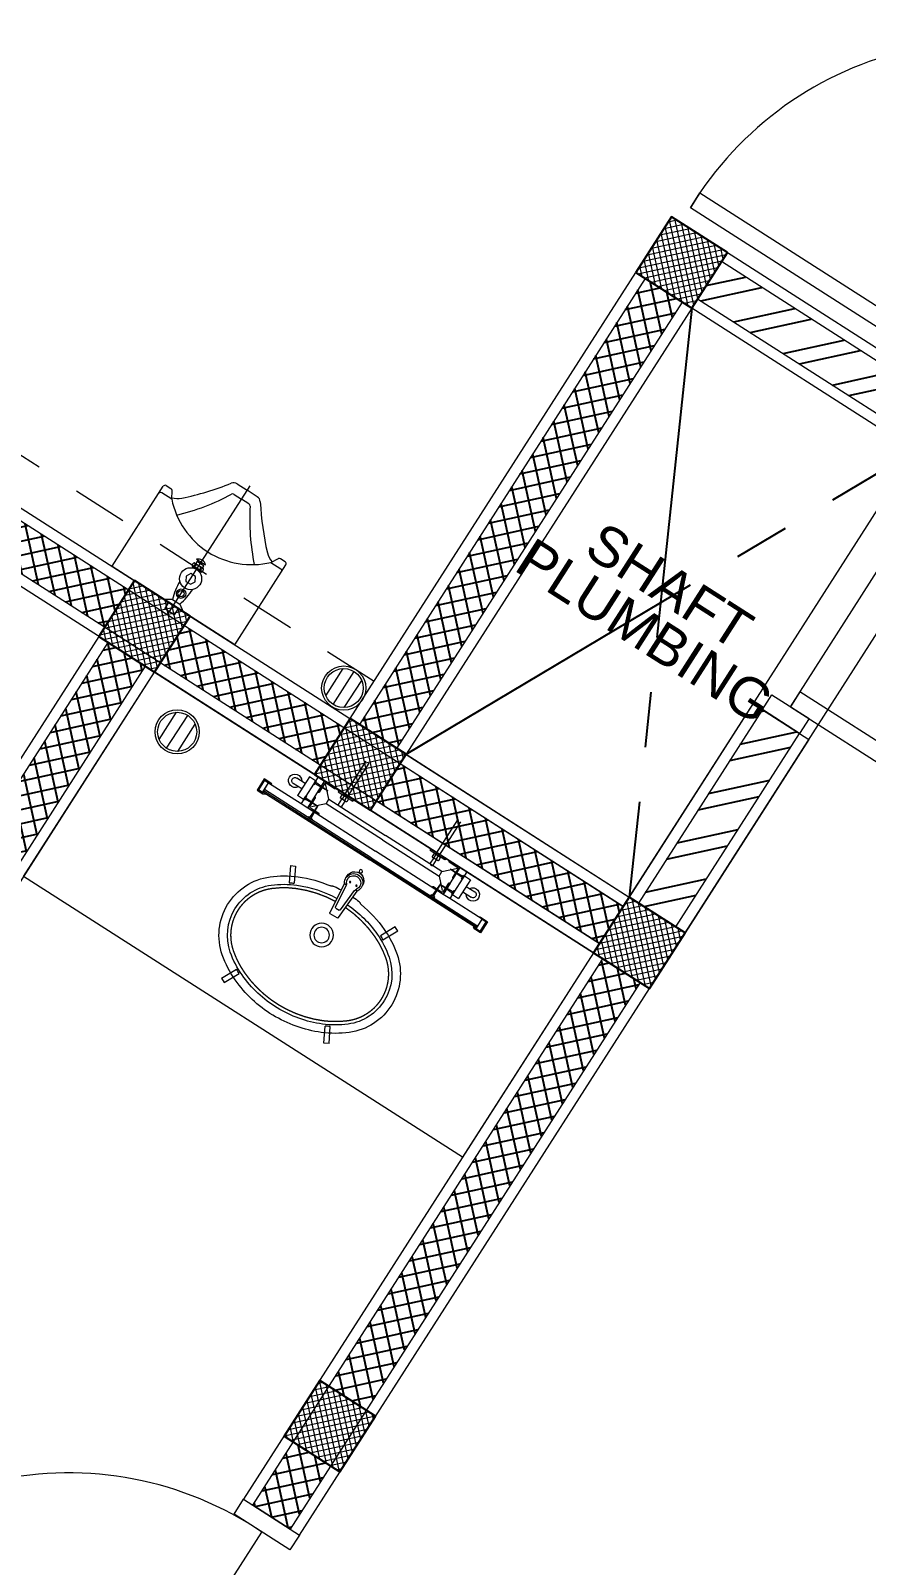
# Model space of a CAD drawing. Header units: inches. Extents: x 249 to 1192, y -18 to 440.
# Drawn here: x 941.798 to 943.69, y 99.83 to 103.306 of the extents above; entities that cross this region are included whole.
import ezdxf

# ---------------------------------------------------------------- set-up
doc = ezdxf.new("R2010")
doc.units = ezdxf.units.IN
doc.header["$MEASUREMENT"] = 0
doc.linetypes.add('CENTER2', pattern=[1.125, 0.75, -0.125, 0.125, -0.125])
doc.linetypes.add('DASHED2', pattern=[0.375, 0.25, -0.125])
for name, color, linetype, lineweight in [('ARSIR BETON', 8, 'Continuous', 0), ('DIMENSI', 85, 'Continuous', 20), ('DINDING', 6, 'Continuous', 0), ('DINDING2', 137, 'Continuous', 20), ('KUSEN', 16, 'Continuous', 15), ('SANITAIR', 6, 'Continuous', 9), ('TEXT (KET. RUANG)', 7, 'Continuous', 5)]:
    doc.layers.add(name, color=color, linetype=linetype, lineweight=lineweight)
for name, color, linetype in [('ARSIR DINDING', 64, 'Continuous'), ('AS', 15, 'CENTER2'), ('KOLOM', 5, 'Continuous'), ('RUMPUT', 86, 'Continuous')]:
    doc.layers.add(name, color=color, linetype=linetype)
doc.styles.get("Standard").update_dxf_attribs({"font": 'arial.ttf'})
pattern_1 = [(57.36874968947846, (0, 0), (-0.0535506494527033, 0.244197313478704), [0.046875, -0.30667839075]), (12.36874968947846, (0, 0), (-0.05355064946683093, 0.2441973135431277), [0.04687499999999999, -0.203125]), (102.3687496894784, (0, 0), (-0.2441973135431277, -0.05355064946683093), [0.04687499999999999, -0.203125])]

# ---------------------------------------------------------------- blocks, each defined once
blk = doc.blocks.new('toilet-dsr$0$PAKU')
for p in [(-1.641338267349056, 33.21865914657246), (1.641338267345418, 33.21865914657246)]:
    blk.add_line(p, (0, 0))
blk.add_lwpolyline([(-4.746075636594469, 33.2186591465761), (4.746075636594469, 33.2186591465761), (4.746075636594469, 35.49294005339107), (-4.746075636594469, 35.49294005339107)], close=True)
blk = doc.blocks.new('wastafel')
at = {"lineweight": 5, "ltscale": 0.5}
for p, q in [((4134.772356590121, 1540.436657953838), (4134.761070014035, 1540.434672682258)), ((4134.761070014035, 1540.434672682258), (4134.767211223355, 1540.396248501015)), ((4134.772356590121, 1540.436657953838), (4134.778526066042, 1540.398056914756)), ((4134.543823217023, 1540.266475320429), (4134.54895946907, 1540.276719685606)), ((4134.543823217023, 1540.266475320429), (4134.579037563518, 1540.249503212362)), ((4134.54895946907, 1540.276719685606), (4134.584012474489, 1540.259825338408)), ((4134.950642373964, 1540.197243092632), (4134.915428027469, 1540.214215200699)), ((4134.945506121917, 1540.186998727455), (4134.910453116498, 1540.203893074653)), ((4134.950642373964, 1540.197243092632), (4134.945506121917, 1540.186998727455)), ((4134.722109000866, 1540.027060459223), (4134.715939524945, 1540.065661498305)), ((4134.733395576952, 1540.029045730802), (4134.727254367632, 1540.067469912046)), ((4134.722109000866, 1540.027060459223), (4134.733395576952, 1540.029045730802))]:
    blk.add_line(p, q, dxfattribs=at)
for p, q in [((4135.128783908195, 1540.206947597359), (4134.902215969393, 1540.030777312797)), ((4135.130665040614, 1540.20452832276), (4134.904097101811, 1540.028358038197)), ((4135.128783908195, 1540.206947597359), (4135.132466910659, 1540.2022109854)), ((4135.055357161246, 1540.081450534266), (4135.059490038254, 1540.11447722106)), ((4135.081587215798, 1540.125913825187), (4135.094569083511, 1540.136008013012)), ((4135.125260770708, 1540.096536246682), (4135.094569083511, 1540.136008013013)), ((4135.10531117403, 1540.122192894797), (4135.123073468883, 1540.13600415404)), ((4135.11451868019, 1540.110351364897), (4135.132280975043, 1540.124162624141)), ((4135.062723166174, 1540.071977310346), (4135.0993784071, 1540.067390365157)), ((4135.112278902995, 1540.086442058858), (4135.125260770708, 1540.096536246682)), ((4135.046599715281, 1540.039531689132), (4135.05052064043, 1540.041997695948)), ((4135.047574716077, 1540.039707061473), (4135.053497030823, 1540.032090529274)), ((4135.050106870376, 1540.029454474351), (4135.062111816927, 1540.038789046847)), ((4135.052450998441, 1540.043498666128), (4135.058373313185, 1540.03588213393)), ((4135.059119902722, 1540.036462652479), (4135.115886519372, 1539.963456609724)), ((4134.675648030591, 1539.854607028235), (4134.902215969393, 1540.030777312797)), ((4134.677529163009, 1539.852187753635), (4134.904097101811, 1540.028358038197)), ((4135.052804420108, 1540.031551982526), (4135.109571036757, 1539.958545939772)), ((4134.815368821887, 1539.894845076053), (4134.782342135092, 1539.898977953052)), ((4134.765813085067, 1539.880380327541), (4134.752831217354, 1539.870286139718)), ((4134.783522904549, 1539.830814373387), (4134.752831217353, 1539.870286139718)), ((4134.822734826816, 1539.885371852133), (4134.818147881616, 1539.848716611209)), ((4134.852866535211, 1539.888309666893), (4134.858788849957, 1539.880693134695)), ((4134.858153038207, 1539.893002992704), (4134.854796893222, 1539.889810637073)), ((4134.867055292766, 1539.887120794274), (4134.855050346216, 1539.877786221778)), ((4134.857742817574, 1539.892101271548), (4134.86366513232, 1539.88448473935)), ((4134.858042260419, 1539.880112616146), (4134.914808877069, 1539.807106573391)), ((4134.864357743034, 1539.885023286098), (4134.921124359683, 1539.812017243343)), ((4134.675648030591, 1539.854607028235), (4134.679331033055, 1539.849870416274)), ((4134.763573307871, 1539.856471021502), (4134.745811013017, 1539.84265976226)), ((4134.772780814031, 1539.844629491603), (4134.755018519177, 1539.830818232361)), ((4134.796504772263, 1539.840908561211), (4134.783522904549, 1539.830814373387))]:
    blk.add_line(p, q)
at = {"lineweight": 5}
for p, q in [((4134.840587573225, 1540.078755914973), (4134.801265266099, 1540.14064111798)), ((4134.816546411588, 1540.154666531419), (4134.801830774443, 1540.143708193704)), ((4134.819657375649, 1540.15431728011), (4134.867438464561, 1540.098402457798)), ((4134.843825359133, 1540.082649321075), (4134.815213873343, 1540.129251426529)), ((4134.815798117725, 1540.132288506754), (4134.822845919794, 1540.137536814692)), ((4134.825927984007, 1540.137220732831), (4134.861844216355, 1540.096788513103)), ((4134.871456980938, 1540.125361666816), (4134.872033469278, 1540.126924954314)), ((4134.813667018848, 1540.082327042158), (4134.812081387904, 1540.082238742304)), ((4134.840587573225, 1540.078755914973), (4134.844386293775, 1540.081584719615)), ((4134.867438464561, 1540.098402457798), (4134.863400136461, 1540.095395223881)), ((4134.877839484238, 1540.091009820089), (4134.880843963102, 1540.08697519167)), ((4134.844689636051, 1540.066324023065), (4134.847723458871, 1540.06224998949))]:
    blk.add_line(p, q, dxfattribs=at)
at = {"const_width": 0.003055586071825881}
for points in [[(4134.667389669116, 1540.339078248944, -0.1029080612943152), (4134.763328649258, 1540.383658521507)], [(4134.763328649258, 1540.383658521507, -0.068406714216647), (4134.81925760763, 1540.388891557209)], [(4134.81925760763, 1540.388891557209, -0.2255645110672675), (4134.900402856085, 1540.34592081564)], [(4134.900402856085, 1540.34592081564, -0.2255645110672675), (4134.918318899504, 1540.255864992031)], [(4134.597187049148, 1540.2599373571, -0.1029080612943152), (4134.667389669116, 1540.339078248944)], [(4134.576146691483, 1540.20785342103, -0.068406714216647), (4134.597187049148, 1540.2599373571)], [(4134.918318899504, 1540.255864992031, -0.068406714216647), (4134.897278541839, 1540.203781055961)], [(4134.594062734903, 1540.117797597421, -0.2255645110672675), (4134.576146691483, 1540.20785342103)], [(4134.897278541839, 1540.203781055961, -0.08964454774183019), (4134.837806716175, 1540.133078393058)], [(4134.675207983357, 1540.074826855852, -0.2255645110672676), (4134.594062734903, 1540.117797597421)], [(4134.816276055594, 1540.117017230597, -0.0900638504000436), (4134.731136941728, 1540.080059891553)], [(4134.731136941728, 1540.080059891553, -0.06840671421664705), (4134.675207983357, 1540.074826855852)]]:
    blk.add_lwpolyline(points, format="xyb", dxfattribs=at)
for points in [[(4135.155006244787, 1540.194402117542), (4135.136591232468, 1540.21808517734), (4135.12450565735, 1540.208687911252), (4135.122145216304, 1540.204081703919), (4135.123925120479, 1540.203169595851), (4135.126083352035, 1540.207381207929), (4135.136240029303, 1540.215278639199), (4135.152199706646, 1540.194753320707), (4135.137989870763, 1540.183704313312), (4135.13921753825, 1540.182125442659)], [(4135.136240029303, 1540.215278639199), (4135.127556240707, 1540.208526468013), (4135.14351591805, 1540.188001149521), (4135.152199706646, 1540.194753320707)], [(4135.119031074181, 1540.077758270265), (4135.074835044616, 1540.134597613782), (4135.060625208732, 1540.123548606388), (4135.104821238298, 1540.066709262871)], [(4135.074523034381, 1540.043150575644), (4135.071960107138, 1540.046446688516), (4135.040475508687, 1540.021965507737), (4135.043038435929, 1540.018669394866)], [(4134.803256943446, 1539.832224772616), (4134.759060913881, 1539.889064116134), (4134.773270749763, 1539.900113123528), (4134.817466779329, 1539.843273780011)], [(4134.681345048684, 1539.826101871069), (4134.662930036366, 1539.849784930868), (4134.675015611485, 1539.859182196955), (4134.680061433274, 1539.86033480721), (4134.680506818308, 1539.858385029743), (4134.675893251776, 1539.857331158972), (4134.665736574508, 1539.849433727702), (4134.681696251851, 1539.82890840921), (4134.695906087733, 1539.839957416604), (4134.697133755221, 1539.838378545951)], [(4134.847764983246, 1539.866832467237), (4134.845202056004, 1539.870128580109), (4134.876686654455, 1539.894609760887), (4134.879249581697, 1539.891313648016)], [(4134.665736574508, 1539.849433727702), (4134.674420363102, 1539.856185898888), (4134.690380040445, 1539.835660580396), (4134.681696251851, 1539.82890840921)]]:
    blk.add_lwpolyline(points, close=True)
for points in [[(4134.905898971857, 1540.026040700837), (4135.132466910659, 1540.2022109854), (4135.14351591805, 1540.188001149521), (4135.074835044616, 1540.134597613782)], [(4135.060625208732, 1540.123548606388), (4134.916947979248, 1540.011830864958)], [(4134.935362991566, 1539.988147805161), (4135.055357161245, 1540.081450534267), (4135.062723166174, 1540.071977310346), (4134.942728996495, 1539.978674581239)], [(4134.905898971857, 1540.026040700837), (4134.679331033055, 1539.849870416274), (4134.690380040445, 1539.835660580396), (4134.759060913881, 1539.889064116134)], [(4134.773270749763, 1539.900113123528), (4134.916947979248, 1540.011830864958)], [(4134.935362991566, 1539.988147805161), (4134.815368821886, 1539.894845076055), (4134.822734826816, 1539.885371852133), (4134.942728996495, 1539.978674581239)]]:
    blk.add_lwpolyline(points)
for points in [[(4135.075567014331, 1540.099445028946, 0.4142135623730951), (4135.078092898658, 1540.099128946097), (4135.07904022105, 1540.09986554659), (4135.060625208732, 1540.123548606388), (4135.036942148927, 1540.105133594065), (4135.03767874942, 1540.104186271673, 0.4142135623730686), (4135.040204633747, 1540.103870188824), (4135.057730098003, 1540.117497297944, -0.4142135623730703), (4135.061939905216, 1540.116970493197)], [(4135.085142820737, 1540.08712983785, -0.4142135623730951), (4135.085458903586, 1540.089655722176), (4135.086406225979, 1540.090392322669), (4135.104821238298, 1540.06670926287), (4135.081138178492, 1540.048294250547), (4135.080401578, 1540.049241572938, -0.4142135623730686), (4135.080717660847, 1540.051767457267), (4135.098243125104, 1540.065394566386, 0.4142135623730703), (4135.098769929853, 1540.069604373597)], [(4134.792949167323, 1539.87969254855, -0.4142135623730951), (4134.792633084474, 1539.877166664224), (4134.791685762082, 1539.87643006373), (4134.773270749763, 1539.900113123528), (4134.796953809569, 1539.918528135852), (4134.797690410061, 1539.91758081346, -0.4142135623730686), (4134.797374327212, 1539.915054929133), (4134.779848862957, 1539.901427820013, 0.4142135623730703), (4134.779322058207, 1539.897218012801)], [(4134.802524973729, 1539.867377357454, 0.4142135623730951), (4134.799999089403, 1539.867693440302), (4134.79905176701, 1539.86695683981), (4134.81746677933, 1539.843273780011), (4134.841149839134, 1539.861688792335), (4134.840413238642, 1539.862636114727, 0.4142135623730686), (4134.837887354313, 1539.862952197577), (4134.820361890058, 1539.849325088456, -0.4142135623730703), (4134.816152082846, 1539.849851893203)]]:
    blk.add_lwpolyline(points, format="xyb", close=True)
for points in [[(4135.046882105364, 1540.039168514724), (4135.038014720617, 1540.050572623479, -0.4142135623730951), (4135.038365923782, 1540.053379161621), (4135.04152366509, 1540.055834496597, -0.4142135623730951), (4135.044330203232, 1540.055483293432), (4135.053197587979, 1540.044079184677)], [(4135.048703653033, 1540.029630009408), (4135.044008954049, 1540.035667737479, -0.4142135623730321), (4135.044184555631, 1540.037071006549), (4135.056189502182, 1540.046405579045, -0.4142135623731034), (4135.057592771252, 1540.046229977463), (4135.062287470238, 1540.040192249392)], [(4134.858435428289, 1539.892639818296), (4134.849568043543, 1539.904043927051, 0.4142135623730951), (4134.846761505401, 1539.904395130216), (4134.843603764094, 1539.90193979524, 0.4142135623730951), (4134.843252560928, 1539.899133257098), (4134.852119945675, 1539.887729148343)], [(4134.867230946076, 1539.888523996819), (4134.862536247091, 1539.894561724889, 0.4142135623730321), (4134.861132978021, 1539.894737326472), (4134.84912803147, 1539.885402753976, 0.4142135623731034), (4134.848952429888, 1539.883999484906), (4134.853647128873, 1539.877961756835)]]:
    blk.add_lwpolyline(points, format="xyb")
at = {"lineweight": 5}
for centre, radius in [((4134.778257553171, 1540.19019695005), 0.02673637812847646), ((4134.778257553171, 1540.19019695005), 0.01756961991299882), ((4134.85352318739, 1540.07666234226), 0.001613317362270311), ((4134.866939788079, 1540.086333304554), 0.001613317362270311), ((4134.879914974917, 1540.054710144829), 0.004010399640787021)]:
    blk.add_circle(centre, radius, dxfattribs=at)
for centre, radius, start, end in [((4134.822513457506, 1540.13076696654), 0.2864611942336763, 103.1719998994736, 126.6740604424328), ((4134.810328349926, 1540.182832874916), 0.2329884379767234, 87.5187218387351, 103.1719998994736), ((4134.806734193153, 1540.185263501069), 0.2146549215457682, 97.55116562105368, 100.6100224391996), ((4134.814627622153, 1540.282046314539), 0.1336818906423823, 36.67406044244647, 87.5187218387351), ((4134.822513457506, 1540.13076696654), 0.2864611942336763, 126.6740604424328, 150.1761209854464), ((4134.814627622153, 1540.282046314539), 0.1336818906423823, 345.8293990461602, 36.67406044244647), ((4134.776122726374, 1540.157360870479), 0.2329884379767234, 150.1761209854464, 165.8293990461603), ((4134.774823959265, 1540.161500811348), 0.2146549215457682, 152.7380984456711, 155.7969552638671), ((4134.718342864614, 1540.306357542582), 0.2329884379767234, 330.1761209854464, 345.8293990461602), ((4134.679837968833, 1540.181672098522), 0.1336818906423823, 165.8293990461603, 216.6740604424465), ((4134.719641631722, 1540.302217601713), 0.2146549215457682, 332.7380984456712, 335.7969552638671), ((4134.671952133481, 1540.332951446521), 0.2864611942336763, 314.8042472194484, 330.1761209854464), ((4134.803199513753, 1540.141870152977), 0.002291689553869411, 126.6740604424328, 212.4321732016188), ((4134.817915150898, 1540.152828490692), 0.002291689553869411, 40.51499818280313, 126.6740604424328), ((4134.817166857034, 1540.130450466027), 0.002291689553869411, 126.6740604424328, 211.5479544449754), ((4134.824214659104, 1540.135698773965), 0.002291689553869411, 41.61491642835226, 126.6740604424328), ((4134.676514597845, 1540.326824644097), 0.2811139186079811, 309.8532670971316, 313.3842767712226), ((4134.864289814442, 1540.128004679004), 0.007638965179564703, 314.1264755435346, 339.7577062762996), ((4134.879200635774, 1540.124281942126), 0.007638965179564703, 134.8042472194485, 159.7577062762996), ((4134.679837968833, 1540.181672098522), 0.1336818906423823, 216.6740604424465, 267.5187218387351), ((4134.671952133481, 1540.332951446521), 0.2864611942336763, 283.1719998994737, 298.5491191267195), ((4134.812506124859, 1540.074611594243), 0.007638965179564703, 93.18736777414588, 118.5491191267195), ((4134.813188639713, 1540.089951013722), 0.007638965179564703, 273.590414608599, 299.2216453413374), ((4134.676514597845, 1540.326824644097), 0.2811139186079811, 299.9638441136468, 303.5415248958653), ((4134.861253249212, 1540.078682110705), 0.02066580777586031, 179.7953778485414, 72.58972019824837), ((4134.836013424371, 1540.077853163085), 0.009166758215477643, 1.89394722276662, 31.54795444497537), ((4134.861294404603, 1540.078689145939), 0.01612804023810244, 181.8939472227667, 72.98193126660374), ((4134.864262429826, 1540.074641054955), 0.02066586979287257, 216.4643133505574, 36.64363304907678), ((4134.868697515965, 1540.102876348567), 0.009166758215477643, 221.6149164283522, 252.9819312666037), ((4134.684137241062, 1540.280885538145), 0.2329884379767234, 267.5187218387351, 283.1719998994737), ((4134.687731397834, 1540.278454911992), 0.2146549215457682, 277.5511656210537, 280.6100224391996)]:
    blk.add_arc(centre, radius, start, end, dxfattribs=at)
at = {"lineweight": 5, "ltscale": 0.6}
for centre, radius, start, end in [((4134.822513457506, 1540.13076696654), 0.2673637812847646, 103.1719998994736, 126.6740604424328), ((4134.810328349926, 1540.182832874916), 0.2138910250278117, 87.5187218387351, 103.1719998994736), ((4134.814627622153, 1540.282046314539), 0.1145844776934705, 36.67406044244647, 87.5187218387351), ((4134.814627622153, 1540.282046314539), 0.1145844776934705, 345.8293990461602, 36.67406044244647), ((4134.822513457506, 1540.13076696654), 0.2673637812847646, 126.6740604424328, 150.1761209854464), ((4134.776122726374, 1540.157360870479), 0.2138910250278117, 150.1761209854464, 165.8293990461603), ((4134.718342864614, 1540.306357542582), 0.2138910250278117, 330.1761209854464, 345.8293990461602), ((4134.679837968833, 1540.181672098522), 0.1145844776934705, 165.8293990461603, 216.6740604424465), ((4134.671952133481, 1540.332951446521), 0.2673637812847646, 309.7095652520244, 330.1761209854464), ((4134.679837968833, 1540.181672098522), 0.1145844776934705, 216.6740604424465, 267.5187218387351), ((4134.671952133481, 1540.332951446521), 0.2673637812847646, 283.1719998994737, 303.7196988427935), ((4134.684137241062, 1540.280885538145), 0.2138910250278117, 267.5187218387351, 283.1719998994737)]:
    blk.add_arc(centre, radius, start, end, dxfattribs=at)
for centre, radius, start, end in [((4135.127677221963, 1540.13008338909), 0.01500000000104734, 247.8672268411719, 187.8672268515232), ((4135.127677221963, 1540.13008338909), 0.007500000000523669, 307.8672268415121, 127.8672268415121), ((4135.061497983183, 1540.039578482174), 0.001000000000069822, 307.8672268415121, 37.86722685179647), ((4135.049493036632, 1540.030243909678), 0.001000000000069822, 217.8672268517965, 307.8672268415121), ((4134.854436512471, 1539.878575657105), 0.001000000000069822, 217.8672268517965, 307.8672268415121), ((4134.866441459022, 1539.8879102296), 0.001000000000069822, 307.8672268415121, 37.86722685179647), ((4134.750414766097, 1539.836738997311), 0.01500000000104734, 67.86722683626373, 7.86722682571328), ((4134.750414766097, 1539.836738997311), 0.007500000000523669, 127.8672268415121, 307.8672268415121)]:
    blk.add_arc(centre, radius, start, end)
at = {"extrusion": (6.495611944629874e-14, 5.050731408638321e-14, -1), "xscale": 0.001000000000340506, "yscale": 0.001000000000340506, "zscale": -0.001, "rotation": 322.1327731584879}
blk.add_blockref('toilet-dsr$0$PAKU', (-4135.057686744119, 1540.09910497163), dxfattribs=at)
at = {"extrusion": (6.495611944629873e-14, 5.05073140863832e-14, -1), "xscale": 0.001000000000069823, "yscale": 0.001000000000069823, "zscale": -0.001, "rotation": 52.13277315848794}
blk.add_blockref('toilet-dsr$0$PAKU', (-4135.056177750253, 1540.100770518085), dxfattribs=at)
for p, xscale, yscale, zscale, rotation in [((4135.08164960708, 1540.068011837397), 0.001000000000069823, 0.001000000000069823, 0.001000000000069823, 307.8672268415121), ((4134.796442380981, 1539.898810549003), 0.001000000000069823, 0.001000000000069823, 0.001000000000069823, 127.8672268415121), ((4134.797684728147, 1539.8969376686), 0.001000000000340506, 0.001000000000340506, 0.001000000000340506, 37.86722684151209)]:
    blk.add_blockref('toilet-dsr$0$PAKU', p, dxfattribs=dict(xscale=xscale, yscale=yscale, zscale=zscale, rotation=rotation))
at = {"extrusion": (-6.495611944648601e-14, -5.050731408614234e-14, -1), "xscale": 0.001000000000069823, "yscale": 0.001000000000069823, "zscale": -0.001, "rotation": 232.1327731584879}
blk.add_blockref('toilet-dsr$0$PAKU', (-4134.821914237808, 1539.866051868314), dxfattribs=at)
blk = doc.blocks.new('*X38')
at = {"color": 0}
for p, q in [((18.49097112662786, 19.19259810712877), (18.5794679931022, 19.19263672117366)), ((18.49869942035578, 19.21760148161308), (18.57171788275931, 19.2176333419297)), ((18.49872123697086, 19.16760148637273), (18.57173969937415, 19.16763334668935))]:
    blk.add_line(p, q, dxfattribs=at)
blk = doc.blocks.new('SFLOOR')
for radius in [0.05, 0.0442484374487798]:
    blk.add_circle((0, 0), radius)
blk.add_blockref('*X38', (-18.53521955986502, -19.19261741415121))
blk = doc.blocks.new('K2')
at = {"layer": 'ARSIR BETON'}
h = blk.add_hatch(dxfattribs=at)
h.set_pattern_fill('ANSI37', color=256, scale=0.1, style=0)
h.set_pattern_definition([(45, (-38.74362574940218, 268.0828744956948), (-0.008838834764831844, 0.008838834764831846), []), (135, (-38.74362574940218, 268.0828744956948), (-0.008838834764831846, -0.008838834764831844), [])])
h.paths.add_polyline_path([(-38.59362574940219, 268.2328744956948), (-38.74362574940218, 268.2328744956948), (-38.74362574940218, 268.0828744956948), (-38.59362574940219, 268.0828744956948)])
at = {"layer": 'KOLOM'}
blk.add_lwpolyline([(-38.74362574940218, 268.0828744956948), (-38.59362574940219, 268.0828744956948), (-38.59362574940219, 268.2328744956948), (-38.74362574940218, 268.2328744956948)], close=True, dxfattribs=at)
blk = doc.blocks.new('P2')
for points in [[(278.9434413867368, 273.0586272103266), (278.9434413867368, 273.0186272103265), (279.0934413867368, 273.0186272103265), (279.0934413867368, 273.0586272103266)], [(278.9434413867368, 272.1784333452148), (278.9434413867368, 272.2184333452148), (279.0934413867368, 272.2184333452148), (279.0934413867368, 272.1784333452148)]]:
    blk.add_lwpolyline(points, close=True)
for points in [[(279.0184413867368, 273.0186272103265), (279.0184413867368, 272.2186272103265)], [(279.0184413867368, 273.0186272103265), (279.8184413867368, 273.0186272103265), (279.8184413867368, 272.9786272103265), (279.0184413867368, 272.9786272103265), (279.0184413867368, 273.0186272103265)]]:
    blk.add_lwpolyline(points)
blk.add_arc((279.0384413867367, 272.9986272103265), 0.78025636812524, 268.5311992856156, 1.468800714386482)
blk = doc.blocks.new('URINOIR')
for p, q in [((423.8689106422528, 160.5603959865442), (423.8689106422528, 139.0513935865442)), ((423.8689106422528, 160.5603959865442), (440.3689106422528, 160.5603959865442)), ((439.2883829754435, 159.5307023865442), (437.7224722209399, 160.5603959865442)), ((439.0994895673267, 160.5603959865442), (439.0994895673267, 162.2276422410611)), ((439.0994895673267, 162.2276422410611), (441.638331717179, 162.2276422410611)), ((440.3689106422528, 163.1740371597041), (440.3689106422528, 128.3767518544457)), ((456.8689106422528, 160.5603959865442), (440.3689106422528, 160.5603959865442)), ((441.2730773754434, 159.5307023865442), (442.9364741754434, 160.5603959865442)), ((441.638331717179, 162.2276422410611), (441.638331717179, 160.5603959865442)), ((456.8689106422528, 160.5603959865442), (456.8689106422528, 139.0513935865442)), ((441.2730773754434, 159.5307023865442), (439.2883829754435, 159.5307023865442)), ((441.485764267762, 149.835466254749), (439.2560830931411, 149.835466254749)), ((441.4939721969154, 150.8200991865442), (439.2642910222966, 150.8200991865442)), ((439.4714114422528, 149.3558831865442), (439.4714114422528, 149.835466254749)), ((441.2367698422528, 149.3558831865442), (441.2367698422528, 149.835466254749)), ((441.5900786422528, 148.8840143865442), (439.2206570422528, 148.8840143865442)), ((441.1182098422528, 149.2373231865442), (439.5899714422528, 149.2373231865442)), ((440.1092642422528, 148.8840143865442), (440.1092642422528, 149.2373231865442)), ((440.6445626422528, 148.8840143865442), (440.6445626422528, 149.2373231865442)), ((427.0445450422528, 140.4489463865442), (424.3689106422528, 140.4489463865442)), ((427.0445450422528, 140.4489463865442), (426.0681245146193, 138.7969790985131)), ((453.6932762422529, 140.4489463865442), (456.3689106422528, 140.4489463865442)), ((453.6932762422529, 140.4489463865442), (454.6696967698863, 138.7969790985131)), ((424.3689106422528, 138.5513935865442), (425.6376907005667, 138.5513935865442)), ((456.3689106422528, 138.5513935865442), (455.1001305839389, 138.5513935865442)), ((437.667231169116, 129.5603959865442), (440.3689106422528, 129.5603959865442)), ((438.3937027156338, 131.9203327865442), (440.3689106422528, 131.9203327865442)), ((442.3441185688719, 131.9203327865442), (440.3689106422528, 131.9203327865442)), ((443.0705901153897, 129.5603959865442), (440.3689106422528, 129.5603959865442))]:
    blk.add_line(p, q)
blk.add_lwpolyline([(439.716246475938, 154.4252568611221), (439.1080125926101, 153.3717648723132), (439.716246475938, 152.3182728835042), (440.932714242594, 152.3182728835042), (441.540948125922, 153.3717648723132), (440.932714242594, 154.4252568611221)], close=True)
for points in [[(439.2560830931429, 149.835466254749, 0.1648038839569054), (439.348265938242, 149.865467954443, 0.1057575044615853), (439.4461875437849, 149.977397190942, 0.06898416001991564), (439.5040562997263, 150.1264789624667, 0.05517839844002603), (439.5283994003902, 150.3245792183767, 0.05517839843997215), (439.508827095201, 150.5232075718692, 0.06898416001975703), (439.4545600723474, 150.673637813994, 0.1057575044616802), (439.3593583678426, 150.7878894235002, 0.164803883956916), (439.2679236365873, 150.8200991865442, 0.1648038839568461), (439.1757407914882, 150.7900974868503, 0.1057575044616819), (439.0778191859453, 150.6781682503512, 0.06898416001986153), (439.0199504300039, 150.5290864788267, 0.05517839844006877), (438.9956073293399, 150.3309862229166, 0.05517839844004811), (439.0151796345291, 150.1323578694239, 0.06898416001982068), (439.0694466573828, 149.9819276272992, 0.1057575044616362), (439.1646483618875, 149.867676017793, 0.1648038839568864)], [(440.3689106422528, 150.8200991865442, 0.07082065173384221), (440.0907472325604, 150.7805011521142, 0.08242795523414075), (439.8727084662547, 150.6759030321726, 0.1068234923407182), (439.7159530182806, 150.5063428462842, 0.1341303286550614), (439.6671747952772, 150.3277827206466, 0.1341303286551346), (439.7159530182806, 150.1492225950091, 0.1068234923408687), (439.8727084662547, 149.9796624091206, 0.08242795523420371), (440.0907472325604, 149.875064289179, 0.07082065173390187), (440.3689106422528, 149.835466254749, 0.07082065173390187), (440.6470740519452, 149.875064289179, 0.08242795523420371), (440.865112818251, 149.9796624091206, 0.106823492340927), (441.0218682662251, 150.149222595009, 0.134130328655289), (441.0706464892285, 150.3277827206466, 0.1341303286551305), (441.0218682662251, 150.5063428462842, 0.1068234923407954), (440.865112818251, 150.6759030321726, 0.0824279552342621), (440.6470740519451, 150.7805011521142, 0.07082065173387617)], [(441.4821316534716, 149.835466254749, 0.1648038839569054), (441.5743144985707, 149.865467954443, 0.1057575044615853), (441.6722361041136, 149.977397190942, 0.06898416001991564), (441.730104860055, 150.1264789624667, 0.05517839844002603), (441.7544479607189, 150.3245792183767, 0.05517839843997215), (441.7348756555297, 150.5232075718692, 0.06898416001975703), (441.680608632676, 150.673637813994, 0.1057575044616802), (441.5854069281713, 150.7878894235002, 0.164803883956916), (441.4939721969159, 150.8200991865442, 0.1648038839568461), (441.4017893518169, 150.7900974868503, 0.1057575044616819), (441.3038677462739, 150.6781682503512, 0.06898416001986153), (441.2459989903325, 150.5290864788267, 0.05517839844006877), (441.2216558896686, 150.3309862229166, 0.05517839844004811), (441.2412281948578, 150.1323578694239, 0.06898416001982068), (441.2954952177115, 149.9819276272992, 0.1057575044616362), (441.3906969222162, 149.867676017793, 0.1648038839568864)]]:
    blk.add_lwpolyline(points, format="xyb", close=True)
for centre, radius in [((440.3523122422529, 157.3557191865442), 1.06114164), ((440.3689106422528, 157.3696308972805), 0.7234635247060901), ((440.3689106422528, 153.3644144125302), 2.49539192057066)]:
    blk.add_circle(centre, radius)
for centre, radius, start, end in [((459.3911015601078, 154.3207195393418), 20.76675890105817, 165.4703285375222, 177.6692051192197), ((428.3479085870912, 154.8458061013081), 13.74803015613614, 1.348159149610519, 19.92358749069091), ((440.4856922422529, 127.4014183865442), 18.73248, 90.3577940000008, 135.8522999999998), ((440.4050714422531, 149.9892223389581), 1.62000893149366, 223.0169258954347, 316.983074104555), ((439.5899714422528, 149.3558831865442), 0.11856, 180.0000000000016, 270), ((440.2521290422528, 127.4014183865442), 18.73248, 44.14770000000019, 89.6422059999992), ((441.1182098422528, 149.3558831865442), 0.11856, 270, 0), ((392.7184610422528, 106.9166215865443), 51.7656672, 29.26637127654925, 44.01639999999892), ((488.0193602422528, 106.9166215865443), 51.7656672, 135.9836000000011, 150.7336287234507), ((424.3689106422528, 140.9489463865442), 0.5, 180, 270), ((425.2434940853417, 134.9294837834457), 5.498562101725788, 48.58210353438351, 72.63977068790527), ((455.494327199164, 134.9294837834457), 5.498562101725788, 107.3602293120947, 131.4178964656165), ((456.3689106422528, 140.9489463865442), 0.5, 270, 0), ((424.3689106422528, 139.0513935865442), 0.5, 180, 270), ((425.6376907005667, 139.0513935865442), 0.5, 270, 329.4141401361642), ((378.9874346422529, 88.74907998654425), 70.85086319999999, 35.78208324027222, 45.23455615289555), ((501.7503866422528, 88.74907998654425), 70.85086319999999, 134.7654438471044, 144.2179167597278), ((455.1001305839389, 139.0513935865442), 0.5, 210.5858598638359, 270), ((456.3689106422528, 139.0513935865442), 0.5, 270, 0), ((438.3937027156338, 132.5131327865442), 0.5928, 209.2663712765485, 270), ((442.3441185688719, 132.5131327865442), 0.5928, 270, 330.7336287234515), ((437.667231169116, 131.0423959865442), 1.482, 215.7820832402719, 270), ((443.0705901153897, 131.0423959865442), 1.482, 270, 324.2179167597281)]:
    blk.add_arc(centre, radius, start, end)
blk = doc.blocks.new('p toilet')
at = {"layer": 'KUSEN'}
for points in [[(611.2182166729801, 191.392159187194), (611.2182166729801, 191.992159187194), (611.1782166729802, 191.992159187194), (611.1782166729802, 191.392159187194)], [(610.6182166729802, 191.3421591871939), (610.5782166729803, 191.3421591871939), (610.5782166729803, 191.4421591871941), (610.6182166729802, 191.4421591871941)], [(611.2582166729801, 191.3421591871939), (611.2182166729801, 191.3421591871939), (611.2182166729801, 191.4421591871941), (611.2582166729801, 191.4421591871941)]]:
    blk.add_lwpolyline(points, close=True, dxfattribs=at)
blk.add_lwpolyline([(611.2182166729801, 191.392159187194), (610.6182166729802, 191.392159187194)], dxfattribs=at)
blk.add_arc((611.1982166729802, 191.4117046417394), 0.5807990008074185, 88.02661130776657, 176.9942828482264, dxfattribs=at)
blk = doc.blocks.new('TOILET LANTAI 1')
at = {"layer": 'ARSIR DINDING'}
h = blk.add_hatch(dxfattribs=at)
h.set_pattern_fill('ANSI37', color=256, scale=0.25, style=0)
h.set_pattern_definition([(45, (566.9534183894331, 249.6281032193579), (-0.02209708691207961, 0.02209708691207961), []), (135, (566.9534183894331, 249.6281032193579), (-0.02209708691207961, -0.02209708691207961), [])])
h.paths.add_polyline_path([(664.0664691677501, 110.3714416458989), (663.96646916775, 110.3714416458989), (663.96646916775, 109.5314416458989), (664.0664691677501, 109.5314416458989)])
h.paths.add_polyline_path([(665.5864691437426, 109.7464413938222), (664.77146916775, 109.7464413938222), (664.77146916775, 109.6464413938221), (665.5864691917574, 109.6464413938221)])
h.paths.add_polyline_path([(665.7114691677501, 110.9214415378661), (665.61146916775, 110.9214415378661), (665.61146916775, 109.7714414658442), (665.7114691677501, 109.7714414658442)])
h.paths.add_polyline_path([(666.2064690837243, 109.7464414658442), (665.736469275783, 109.7464414658442), (665.736469275783, 109.6464419171816), (666.2064691797532, 109.6464419171816)])
h.paths.add_polyline_path([(667.0114691677502, 110.9214415378661), (666.91146916775, 110.9214415378661), (666.91146916775, 109.7714414778479), (667.0114691677502, 109.7714415258625)])
h.paths.add_polyline_path([(666.8864692277685, 111.0464416458989), (665.7364692277685, 111.0464416458989), (665.7364691797538, 110.9464416458989), (666.8864691797539, 110.9464416458989)])
h.paths.add_polyline_path([(665.5864692277685, 111.0464416458989), (664.64146916775, 111.0464416458989), (664.64146916775, 110.9464416458989), (665.5864691797539, 110.9464416458989)])
h.paths.add_polyline_path([(667.4664692277701, 111.0464416458989), (667.0364692277685, 111.0464416458989), (667.0364691797539, 110.9464416458989), (667.4664691797554, 110.9464416458989)])
h.paths.add_polyline_path([(667.5914691677502, 112.2714416458989), (667.4914691677501, 112.2714416458989), (667.4914691677501, 111.0714417059173), (667.5914691677502, 111.0714416579027)])
h.paths.add_polyline_path([(668.2164691077319, 111.0464416458989), (667.61646922777, 111.0464416458989), (667.6164691797554, 110.9464416458989), (668.2164691077319, 110.9464416458989)])
h.paths.add_polyline_path([(668.3414691677502, 110.9214416458989), (668.2414691677501, 110.9214416458989), (668.2414691677501, 109.7714416338953), (668.3414691677502, 109.7714415858807)])
h.paths.add_polyline_path([(668.3414691677502, 109.6214415858807), (668.2414691677501, 109.6214416338953), (668.2414691677501, 109.4516355110106), (668.3414691677502, 109.4516355110106)])
h.paths.add_polyline_path([(664.0664691677501, 112.0464416458989), (663.9664691677502, 112.0464416458989), (663.9664691677502, 111.9989416458989), (664.0664691677501, 111.9989416458989)])
h.paths.add_polyline_path([(664.0664691677501, 111.1189416458989), (663.9664691677502, 111.1189416458989), (663.9664691677502, 111.0714416458989), (664.0664691677501, 111.0714416458989)])
h.paths.add_polyline_path([(664.0664691677503, 112.3312242984351), (663.9664691677501, 112.3312242984351), (663.9664691677501, 112.1964417059171), (664.0664691677503, 112.1964416579026)])
h.paths.add_polyline_path([(665.1914691677501, 112.1714416458989), (664.0914691677502, 112.1714416458989), (664.0914691677502, 112.0714416458989), (665.1914691677501, 112.0714416458989)])
h.paths.add_polyline_path([(665.3164691677503, 112.6664416458991), (665.2164691677508, 112.6664416458991), (665.2164691677508, 112.1964416458989), (665.3164691677503, 112.1964416458989)])
h.paths.add_polyline_path([(665.1914691677501, 113.4714416458989), (664.0914691677502, 113.4714416458989), (664.0914691677502, 113.3714416458989), (665.1914691677501, 113.3714416458989)])
h.paths.add_polyline_path([(664.0664691677501, 113.3464416458989), (663.9664691677502, 113.3464416458989), (663.9664691677502, 113.2112242984351), (664.0664691677501, 113.2112242984351)])
h.paths.add_polyline_path([(664.0664691677501, 113.6312242984351), (663.9664691677502, 113.6312242984351), (663.9664691677502, 113.4964417179208), (664.0664691677501, 113.4964417179208)])
h.paths.add_polyline_path([(664.0664691677501, 114.6464416458989), (663.9664691677502, 114.6464416458989), (663.9664691677502, 114.5112242984351), (664.0664691677501, 114.5112242984351)])
h.paths.add_polyline_path([(665.1914691677501, 114.7714416458989), (664.0914691677502, 114.7714416458989), (664.0914691677502, 114.6714416458989), (665.1914691677501, 114.6714416458989)])
h.paths.add_polyline_path([(665.3164691677503, 114.6464416458989), (665.2164691677507, 114.6464416458989), (665.2164691677507, 114.1764416458988), (665.3164691677503, 114.1764416458988)])
h = blk.add_hatch(dxfattribs=at)
h.set_pattern_fill('ANSI32', color=256, scale=0.25, style=0)
h.set_pattern_definition([(45, (664.0914691677501, 108.4464416458989), (-0.06629126073623882, 0.06629126073623884), []), (45, (664.1356633415002, 108.4464416458989), (-0.06629126073623882, 0.06629126073623884), [])])
h.paths.add_polyline_path([(668.3414690957283, 111.5914416098883), (668.2414690957281, 111.5914416098883), (668.2414691677501, 111.0714417059173), (668.3414691677502, 111.0714416579027)])
h.paths.add_polyline_path([(668.2164690957267, 112.3964417179239), (667.6164692277686, 112.3964417179239), (667.616469179754, 112.2964417179239), (668.2164690957267, 112.2964417179239)])
h.paths.add_polyline_path([(668.3414691677502, 114.6464416458989), (668.2414691677501, 114.6464416458989), (668.2414691677501, 113.3016354389887), (668.3414691677502, 113.3016354389887)])
h.paths.add_polyline_path([(668.246454843435, 114.2525332047344), (668.2464588211606, 114.2126507758194), (668.2422835420164, 114.2126503593927), (668.2422795642904, 114.2525327883059)], flags=16)
h.paths.add_polyline_path([(668.2464795140445, 114.0051748143242), (668.246483491771, 113.9652923854092), (668.2423082126259, 113.9652919689834), (668.2423042349001, 114.0051743978975)], flags=16)
h.paths.add_polyline_path([(668.2164691677501, 114.7714416458989), (665.3414691677502, 114.7714416458989), (665.3414691677502, 114.6714416458989), (668.2164691677501, 114.6714416458989)])
h.paths.add_polyline_path([(668.2164691677501, 108.5464416458989), (664.0914691677501, 108.5464416458989), (664.0914691677501, 108.4464416458989), (668.2164691677501, 108.4464416458989)])
at = {"layer": 'AS'}
for points in [[(667.6164685915733, 111.0714416458992), (668.2164691677501, 112.2714416458989)], [(667.6164691677502, 112.2714416458989), (668.2164691677501, 111.0714416458989)]]:
    blk.add_lwpolyline(points, dxfattribs=at)
at = {"layer": 'DINDING'}
for points in [[(668.2164691677501, 112.2714416458989), (667.6164691677502, 112.2714416458989), (667.6164691677502, 112.4214416458989), (668.2164691677501, 112.4214416458989)], [(667.4664691677501, 112.2714416458989), (667.6164691677502, 112.2714416458989), (667.6164691677502, 111.0714416458989), (667.4664691677501, 111.0714416458989)], [(668.2164691677501, 111.0714416458989), (668.3664691677502, 111.0714416458989), (668.3664691677502, 112.2714416458989), (668.2164691677501, 112.2714416458989)], [(668.2164691677501, 111.5914416098883), (668.3664691677502, 111.5914416098883), (668.3664691677502, 111.0714416458989), (668.2164691677501, 111.0714416458989)], [(668.2164691077319, 110.9214417179209), (664.6414300015507, 110.9214417179209), (664.6414300015507, 111.0714415420956), (668.2164691077319, 111.0714415420956)], [(667.6164691677502, 111.0714416458989), (668.2164691677501, 111.0714416458989), (668.2164691677501, 110.9214416458989), (667.6164691677502, 110.9214416458989)], [(667.0364691677502, 110.9214415378661), (666.8864691677501, 110.9214415378661), (666.8864691677501, 109.7714414658442), (667.0364691677502, 109.7714414658442)], [(668.2164691677501, 109.4516355110106), (668.3664691677518, 109.4516355110106), (668.3664691677518, 110.9214416458989), (668.2164691677501, 110.9214416458989)]]:
    blk.add_lwpolyline(points, close=True, dxfattribs=at)
at = {"layer": 'DINDING2'}
for points in [[(668.2164690957267, 112.3964417179239), (667.6164692277686, 112.3964417179239), (667.616469179754, 112.2964417179239), (668.2164690957267, 112.2964417179239)], [(667.5914691677502, 112.2714416458989), (667.4914691677501, 112.2714416458989), (667.4914691677501, 111.0714416458989), (667.5914691677502, 111.0714416458989)], [(668.2414691677501, 111.0714416458989), (668.3414691677502, 111.0714416458989), (668.3414690957283, 111.5914416098883), (668.2414690957281, 111.5914416098883)], [(664.6414300015507, 110.9464416458989), (668.2164691677501, 110.9464416458989), (668.2164691677501, 111.0464416458989), (664.6414300015507, 111.0464416458989)], [(667.6164691677502, 111.0464416458989), (668.2164691677501, 111.0464416458989), (668.2164691677501, 110.9464416458989), (667.6164691677502, 110.9464416458989)], [(667.0114691677502, 109.7714414658442), (666.91146916775, 109.7714414658442), (666.91146916775, 110.9214415378661), (667.0114691677502, 110.9214415378661)], [(668.2414691677501, 110.9214416458989), (668.3414691677502, 110.9214416458989), (668.3414691677502, 109.4516355110106), (668.2414691677501, 109.4516355110106)]]:
    blk.add_lwpolyline(points, close=True, dxfattribs=at)
at = {"layer": 'DINDING2', "linetype": 'DASHED2', "ltscale": 0.5}
blk.add_lwpolyline([(667.4664691677501, 111.1714415420956), (664.0914691677502, 111.1714415420956)], dxfattribs=at)
at = {"layer": 'SANITAIR', "lineweight": 5}
blk.add_lwpolyline([(667.0364691677503, 110.9214415378661), (668.2164299415327, 110.9214415378661), (668.2164299415327, 110.3714416458989), (667.0364691677503, 110.3714416458989)], close=True, dxfattribs=at)
for name, p, rotation in [('K2', (628.87297220933, 380.5043379427605), 179.9999724896534), ('p toilet', (476.8993099085343, 722.8496582828684), 270), ('K2', (628.2929722093285, 379.1543347441647), 179.9999724896534), ('K2', (628.87297220933, 379.1543347441647), 179.9999724896534), ('K2', (629.62297220933, 379.1543347441647), 179.9999724896534), ('K2', (629.6229721733174, 377.8543346721427), 179.9999724896534)]:
    blk.add_blockref(name, p, dxfattribs=dict(rotation=rotation))
at = {"layer": 'KUSEN', "rotation": 180}
for p in [(947.3099105544871, 385.4800687842034), (947.3099105544871, 381.6300688562253)]:
    blk.add_blockref('P2', p, dxfattribs=at)
at = {"layer": 'SANITAIR', "xscale": 0.01, "yscale": 0.01, "zscale": 0.01, "rotation": 180}
blk.add_blockref('URINOIR', (671.3948380083094, 112.677045501961), dxfattribs=at)
at = {"layer": 'SANITAIR', "lineweight": 5, "xscale": -1, "rotation": 217.872941310407}
blk.add_blockref('wastafel', (-3541.752627439138, -1211.9821860837), dxfattribs=at)
at = {"layer": 'SANITAIR', "rotation": 90.00000000000001}
for p in [(667.416671690924, 111.1218020447593), (667.1525521006015, 110.8350321601233)]:
    blk.add_blockref('SFLOOR', p, dxfattribs=at)
at = {"layer": 'TEXT (KET. RUANG)'}
for s, p in [('SHAFT', (667.7076595065053, 111.6695301502763)), ('PLUMBING', (667.5938492204734, 111.5539691253934))]:
    blk.add_text(s, height=0.08987314747926788, dxfattribs=at).set_placement(p)
blk = doc.blocks.new('LT1')
at = {"layer": 'DIMENSI', "rotation": 0.01671694411465765}
blk.add_blockref('TOILET LANTAI 1', (22.84884283238841, 19.24158738473108), dxfattribs=at)

msp = doc.modelspace()

# ---------------------------------------------------------------- hatches: boundary and pattern name
at = {"layer": 'RUMPUT'}
h = msp.add_hatch(dxfattribs=at)
h.set_pattern_fill('GRASS', color=256, scale=0.25, angle=-32.63125031052153, style=0)
h.set_pattern_definition(pattern_1)
edge = h.paths.add_edge_path(flags=17)
edge.add_line((928.2641801358429, 87.77966679945874), (928.2102571162511, 87.69545095796715))
edge.add_line((928.2102571162511, 87.69545095796715), (927.4523145428277, 88.18075813429114))
edge.add_line((927.4523145428277, 88.18075813429114), (927.9376217191518, 88.93870070771442))
edge.add_line((927.9376217191518, 88.93870070771442), (944.9810419464964, 115.3713075449288))
edge.add_line((944.9810419464964, 115.3713075449288), (944.6881731201454, 115.5588301200329))
edge.add_line((944.6881731201454, 115.5588301200329), (940.4070226355534, 108.5805976980109))
edge.add_line((940.4070226355534, 108.5805976980109), (924.7936289507031, 90.12836316794235))
edge.add_line((924.7936289507031, 90.12836316794235), (906.9246372932737, 96.97757937312682))
edge.add_line((906.9246372932737, 96.97757937312682), (902.6198956972332, 99.28170147302345))
edge.add_line((902.6198956972332, 99.28170147302345), (887.5537847216924, 69.67303889785137))
edge.add_line((887.5537847216924, 69.67303889785137), (887.5839640358097, 69.65371522052908))
edge.add_line((887.5839640358097, 69.65371522052908), (891.466421446403, 75.71725580791895))
edge.add_line((891.466421446403, 75.71725580791895), (893.1507382762345, 74.6387954160869))
edge.add_line((893.1507382762345, 74.6387954160869), (895.8468892558133, 78.84958749066337))
edge.add_line((895.8468892558133, 78.84958749066337), (898.4575803420505, 77.17797388332485))
edge.add_line((898.4575803420505, 77.17797388332485), (900.9840555867966, 75.56028329557753))
edge.add_line((900.9840555867966, 75.56028329557753), (903.1766002224103, 74.15640695535856))
edge.add_line((903.1766002224103, 74.15640695535856), (906.0370060762891, 72.32490212008338))
edge.add_line((906.0370060762891, 72.32490212008338), (908.5634813210349, 70.70721153233623))
edge.add_line((908.5634813210349, 70.70721153233623), (911.0899565657808, 69.08952094458907))
edge.add_arc((911.5752637421049, 69.84746351801277), 0.8999999999999068, 237.3687496894809, 417.3687496894814)
edge.add_line((912.060570918429, 70.60540609143649), (909.5340956736832, 72.22309667918358))
edge.add_line((909.5340956736832, 72.22309667918358), (907.0076204289373, 73.84078726693082))
edge.add_line((907.0076204289373, 73.84078726693082), (905.4287087104201, 74.85175724624926))
edge.add_line((905.4287087104201, 74.85175724624926), (904.4811451841913, 75.45847785467842))
edge.add_line((904.4811451841913, 75.45847785467842), (901.9546699394457, 77.07616844242597))
edge.add_line((901.9546699394457, 77.07616844242597), (899.4281946946996, 78.69385903017334))
edge.add_line((899.4281946946996, 78.69385903017334), (896.8175036084624, 80.36547263751206))
edge.add_line((896.8175036084624, 80.36547263751206), (899.5136545880416, 84.57626471208866))
edge.add_line((899.5136545880416, 84.57626471208866), (897.8293377582106, 85.65472510392057))
edge.add_line((897.8293377582106, 85.65472510392057), (901.711795168804, 91.71826569131034))
edge.add_line((901.711795168804, 91.71826569131034), (903.396111998635, 90.63980529947843))
edge.add_line((903.396111998635, 90.63980529947843), (906.0922629782137, 94.85059737405518))
edge.add_line((906.0922629782137, 94.85059737405518), (921.3353302881803, 85.09053082797953))
edge.add_line((921.3353302881803, 85.09053082797953), (926.4724966191636, 81.8012266328933))
edge.add_line((926.4724966191636, 81.8012266328933), (923.7225291895686, 77.50638515495434))
edge.add_line((923.7225291895686, 77.50638515495434), (919.4630514694381, 70.79575980628869))
edge.add_line((919.4630514694381, 70.79575980628869), (919.6768221338964, 70.6588834238465))
edge.add_line((919.6768221338964, 70.6588834238465), (925.0547665600768, 78.97698642392996))
edge.add_arc((932.3615963517668, 73.22370576023272), 9.300000000000063, 66.3350080141156, 141.7836714338509, ccw=False)
edge.add_line((936.0945068641443, 81.74165029554075), (936.5596564253326, 82.46811112825382))
edge.add_line((936.5596564253326, 82.46811112825382), (928.2641801358429, 87.77966679945874))
edge = h.paths.add_edge_path()
edge.add_arc((902.0036540352788, 51.04019550044824), 2.899999999999944, 21.48045213667681, 57.36874968948014)
edge.add_line((903.5674216034345, 53.48245490370259), (886.5721298860624, 64.36446275412109))
edge.add_line((886.5721298860624, 64.36446275412109), (889.2682808656411, 68.575254828697))
edge.add_line((889.2682808656411, 68.575254828697), (887.5537847216924, 69.67303889785137))
edge.add_line((887.5537847216924, 69.67303889785137), (884.8649772892379, 64.38886223630908))
edge.add_line((884.8649772892379, 64.38886223630908), (899.8177184374615, 52.38925393144922))
edge.add_line((899.8177184374615, 52.38925393144922), (892.7388052037916, 34.03850843705635))
edge.add_line((892.7388052037916, 34.03850843705635), (893.045840120689, 33.8974270920169))
edge.add_line((893.045840120689, 33.8974270920169), (904.7022274439962, 52.10212843513062))
edge = h.paths.add_edge_path()
edge.add_arc((936.7399936000423, 45.06376926786742), 1.89999999999996, 57.36874968947894, 147.3687496894797)
edge.add_line((935.1398926117033, 46.08830664010732), (918.367172414215, 19.89302387901222))
edge.add_line((918.367172414215, 19.89302387901222), (918.7450692695429, 19.62800377191144))
edge.add_line((918.7450692695429, 19.62800377191144), (936.7549778665605, 42.71331442345686))
edge.add_line((936.7549778665605, 42.71331442345686), (952.0053637954163, 30.06494154661328))
edge.add_line((952.0053637954163, 30.06494154661328), (952.4805707531593, 32.5023109921315))
edge.add_line((952.4805707531593, 32.5023109921315), (994.0278929164667, 85.51311961030572))
edge.add_line((994.0278929164667, 85.51311961030572), (953.000433015902, 112.1961135678978))
edge.add_line((953.000433015902, 112.1961135678978), (949.1372720901161, 114.3550084164287))
edge.add_line((949.1372720901161, 114.3550084164287), (945.2741111643297, 116.5139032649596))
edge.add_line((945.2741111643297, 116.5139032649596), (940.4070226355534, 108.5805976980109))
edge.add_line((940.4070226355534, 108.5805976980109), (924.7936289507031, 90.12836316794235))
edge.add_line((924.7936289507031, 90.12836316794235), (906.9246372932737, 96.97757937312682))
edge.add_line((906.9246372932737, 96.97757937312682), (902.6198956972332, 99.28170147302345))
edge.add_line((902.6198956972332, 99.28170147302345), (887.5537847216924, 69.67303889785137))
edge.add_line((887.5537847216924, 69.67303889785137), (887.5839640358097, 69.65371522052908))
edge.add_line((887.5839640358097, 69.65371522052908), (891.466421446403, 75.71725580791895))
edge.add_line((891.466421446403, 75.71725580791895), (893.1507382762345, 74.6387954160869))
edge.add_line((893.1507382762345, 74.6387954160869), (895.8468892558133, 78.84958749066337))
edge.add_line((895.8468892558133, 78.84958749066337), (898.4575803420505, 77.17797388332485))
edge.add_line((898.4575803420505, 77.17797388332485), (900.9840555867966, 75.56028329557753))
edge.add_line((900.9840555867966, 75.56028329557753), (903.1766002224103, 74.15640695535856))
edge.add_line((903.1766002224103, 74.15640695535856), (906.0370060762891, 72.32490212008338))
edge.add_line((906.0370060762891, 72.32490212008338), (908.5634813210349, 70.70721153233623))
edge.add_line((908.5634813210349, 70.70721153233623), (911.0899565657808, 69.08952094458907))
edge.add_arc((911.5752637421049, 69.84746351801277), 0.8999999999999068, 237.3687496894809, 417.3687496894814)
edge.add_line((912.060570918429, 70.60540609143649), (909.5340956736832, 72.22309667918358))
edge.add_line((909.5340956736832, 72.22309667918358), (907.0076204289373, 73.84078726693082))
edge.add_line((907.0076204289373, 73.84078726693082), (905.4287087104201, 74.85175724624926))
edge.add_line((905.4287087104201, 74.85175724624926), (904.4811451841913, 75.45847785467842))
edge.add_line((904.4811451841913, 75.45847785467842), (901.9546699394457, 77.07616844242597))
edge.add_line((901.9546699394457, 77.07616844242597), (899.4281946946996, 78.69385903017334))
edge.add_line((899.4281946946996, 78.69385903017334), (896.8175036084624, 80.36547263751206))
edge.add_line((896.8175036084624, 80.36547263751206), (899.5136545880416, 84.57626471208866))
edge.add_line((899.5136545880416, 84.57626471208866), (897.8293377582106, 85.65472510392057))
edge.add_line((897.8293377582106, 85.65472510392057), (901.711795168804, 91.71826569131034))
edge.add_line((901.711795168804, 91.71826569131034), (903.396111998635, 90.63980529947843))
edge.add_line((903.396111998635, 90.63980529947843), (906.0922629782137, 94.85059737405518))
edge.add_line((906.0922629782137, 94.85059737405518), (921.3353302881803, 85.09053082797953))
edge.add_line((921.3353302881803, 85.09053082797953), (926.4724966191636, 81.8012266328933))
edge.add_line((926.4724966191636, 81.8012266328933), (923.7225291895686, 77.50638515495434))
edge.add_line((923.7225291895686, 77.50638515495434), (919.4630514694381, 70.79575980628869))
edge.add_line((919.4630514694381, 70.79575980628869), (919.6768221338964, 70.6588834238465))
edge.add_line((919.6768221338964, 70.6588834238465), (925.0547665600768, 78.97698642392996))
edge.add_arc((932.3615963517668, 73.22370576023272), 9.300000000000063, 66.3350080141156, 141.7836714338509, ccw=False)
edge.add_line((936.0945068641443, 81.74165029554075), (936.5596564253326, 82.46811112825382))
edge.add_line((936.5596564253326, 82.46811112825382), (928.2641801358429, 87.77966679945874))
edge.add_line((928.2641801358429, 87.77966679945874), (928.2102571162511, 87.69545095796715))
edge.add_line((928.2102571162511, 87.69545095796715), (927.4523145428277, 88.18075813429114))
edge.add_line((927.4523145428277, 88.18075813429114), (927.9376217191518, 88.93870070771442))
edge.add_line((927.9376217191518, 88.93870070771442), (944.9810419464964, 115.3713075449288))
edge.add_line((944.9810419464964, 115.3713075449288), (944.8968261050047, 115.4252305645203))
edge.add_line((944.8968261050047, 115.4252305645203), (945.3821332813288, 116.1831731379438))
edge.add_line((945.3821332813288, 116.1831731379438), (945.0378815538876, 115.2746288968673))
edge.add_line((945.0378815538876, 115.2746288968673), (966.3961127163827, 101.4809171293647))
edge.add_line((966.3961127163827, 101.4809171293647), (987.2184795251612, 88.14845053534901))
edge.add_line((987.2184795251612, 88.14845053534901), (987.7848094723097, 89.0329327735874))
edge.add_line((987.7848094723097, 89.0329327735874), (987.302433925307, 88.09412145713429))
edge.add_line((987.302433925307, 88.09412145713429), (987.9761557069371, 87.66273134038346))
edge.add_line((987.9761557069371, 87.66273134038346), (989.8828169332337, 86.56062110194841))
edge.add_line((989.8828169332337, 86.56062110194841), (990.4566952614961, 86.19316942314298))
edge.add_line((990.4566952614961, 86.19316942314298), (978.5775728439762, 67.60634550868166))
edge.add_line((978.5775728439762, 67.60634550868166), (977.5716846833689, 68.26077967617172))
edge.add_line((977.5716846833689, 68.26077967617172), (973.9826760007685, 62.8408073817882))
edge.add_arc((963.9830200851626, 69.08097359424411), 11.78697555735094, 271.6088435800943, 328.0342658814109, ccw=False)
edge.add_line((964.3139503599157, 57.29864453998494), (963.9111392153795, 57.18526117887534))
edge.add_line((963.9111392153795, 57.18526117887534), (963.6031439829555, 56.90197414856324))
edge.add_line((963.6031439829555, 56.90197414856324), (962.2875738019668, 54.94786372696018))
edge.add_line((962.2875738019668, 54.94786372696018), (966.4964052996177, 52.25296809585404))
edge.add_line((966.4964052996177, 52.25296809585404), (961.5354874971927, 44.50511067863346))
edge.add_line((961.5354874971927, 44.50511067863346), (959.0090122524455, 46.12280126638152))
edge.add_line((959.0090122524455, 46.12280126638152), (955.8275540965428, 41.15406661838088))
edge.add_line((955.8275540965428, 41.15406661838088), (953.0774800973729, 36.85905870231281))
edge.add_line((953.0774800973729, 36.85905870231281), (937.7645309722823, 46.66387025620645))
h = msp.add_hatch(dxfattribs=at)
h.set_pattern_fill('GRASS', color=256, scale=0.25, angle=-32.63125031052153, style=0)
h.set_pattern_definition(pattern_1)
edge = h.paths.add_edge_path()
edge.add_line((896.8175036084624, 80.36547263751206), (899.5136545880416, 84.57626471208866))
edge.add_line((899.5136545880416, 84.57626471208866), (897.8293377582106, 85.65472510392057))
edge.add_line((897.8293377582106, 85.65472510392057), (901.711795168804, 91.71826569131034))
edge.add_line((901.711795168804, 91.71826569131034), (903.396111998635, 90.63980529947843))
edge.add_line((903.396111998635, 90.63980529947843), (906.0922629782137, 94.85059737405518))
edge.add_line((906.0922629782137, 94.85059737405518), (921.3353302881803, 85.09053082797953))
edge.add_line((921.3353302881803, 85.09053082797953), (926.4724966191636, 81.8012266328933))
edge.add_line((926.4724966191636, 81.8012266328933), (923.7225291895686, 77.50638515495397))
edge.add_line((923.7225291895686, 77.50638515495397), (919.4630514694381, 70.79575980628869))
edge.add_line((919.4630514694381, 70.79575980628869), (919.6768221338964, 70.6588834238465))
edge.add_line((919.6768221338964, 70.6588834238465), (925.0547665600768, 78.97698642392993))
edge.add_arc((932.3615963517669, 73.22370576023259), 9.300000000000214, 66.33500801411651, 141.7836714338508, ccw=False)
edge.add_line((936.0945068641443, 81.74165029554075), (936.5596564253326, 82.46811112825382))
edge.add_line((936.5596564253326, 82.46811112825382), (928.2641801358429, 87.77966679945874))
edge.add_line((928.2641801358429, 87.77966679945874), (928.2102571162511, 87.69545095796715))
edge.add_line((928.2102571162511, 87.69545095796715), (927.4523145428277, 88.18075813429114))
edge.add_line((927.4523145428277, 88.18075813429114), (927.9376217191518, 88.93870070771442))
edge.add_line((927.9376217191518, 88.93870070771442), (944.9810419464964, 115.3713075449288))
edge.add_line((944.9810419464964, 115.3713075449288), (944.8968261050047, 115.4252305645203))
edge.add_line((944.8968261050047, 115.4252305645203), (945.3821332813288, 116.1831731379438))
edge.add_line((945.3821332813288, 116.1831731379438), (946.1400758547525, 115.6978659616198))
edge.add_line((946.1400758547525, 115.6978659616198), (987.7311629355854, 88.94914873724179))
edge.add_line((987.7311629355854, 88.94914873724179), (987.7848094723097, 89.0329327735874))
edge.add_line((987.7848094723097, 89.0329327735874), (988.5427520457331, 88.54762559726345))
edge.add_line((988.5427520457331, 88.54762559726345), (987.9761557069371, 87.66273134038346))
edge.add_line((987.9761557069371, 87.66273134038346), (989.8828169332337, 86.56062110194841))
edge.add_line((989.8828169332337, 86.56062110194841), (990.4566952614961, 86.19316942314298))
edge.add_line((990.4566952614961, 86.19316942314298), (978.5775728439764, 67.60634550868144))
edge.add_line((978.5775728439764, 67.60634550868144), (977.5716846833689, 68.26077967617147))
edge.add_line((977.5716846833689, 68.26077967617147), (973.9826760007685, 62.84080738178788))
edge.add_arc((963.983020085164, 69.08097359424208), 11.78697555734887, 271.6088435800879, 328.03426588141446, ccw=False)
edge.add_line((964.3139503599157, 57.29864453998494), (963.9111392153795, 57.18526117887534))
edge.add_line((963.9111392153795, 57.18526117887534), (963.6031439829555, 56.90197414856324))
edge.add_line((963.6031439829555, 56.90197414856324), (962.2875738019668, 54.94786372696018))
edge.add_line((962.2875738019668, 54.94786372696018), (966.4964052996177, 52.25296809585404))
edge.add_line((966.4964052996177, 52.25296809585404), (961.5354874971927, 44.50511067863346))
edge.add_line((961.5354874971927, 44.50511067863346), (959.0090122524455, 46.12280126638152))
edge.add_line((959.0090122524455, 46.12280126638152), (955.8275540965428, 41.15406661838088))
edge.add_line((955.8275540965428, 41.15406661838088), (953.0774800973729, 36.85905870231281))
edge.add_line((953.0774800973729, 36.85905870231281), (937.7645309722823, 46.66387025620645))
edge.add_arc((936.7399936000423, 45.06376926786742), 1.89999999999996, 57.36874968947894, 147.3687496894797)
edge.add_line((935.1398926117033, 46.08830664010732), (918.367172414215, 19.89302387901222))
edge.add_line((918.367172414215, 19.89302387901222), (918.7450692695429, 19.62800377191144))
edge.add_line((918.7450692695429, 19.62800377191144), (936.7549778665605, 42.71331442345686))
edge.add_line((936.7549778665605, 42.71331442345686), (952.0053637954163, 30.0649415466133))
edge.add_line((952.0053637954163, 30.0649415466133), (952.4805707531593, 32.50231099213147))
edge.add_line((952.4805707531593, 32.50231099213147), (994.0278929164667, 85.51311961030571))
edge.add_line((994.0278929164667, 85.51311961030571), (953.000433015902, 112.1961135678978))
edge.add_line((953.000433015902, 112.1961135678978), (949.1372720901161, 114.3550084164287))
edge.add_line((949.1372720901161, 114.3550084164287), (945.2741111643297, 116.5139032649596))
edge.add_line((945.2741111643297, 116.5139032649596), (940.4070226355534, 108.5805976980109))
edge.add_line((940.4070226355534, 108.5805976980109), (924.7936289507031, 90.12836316794235))
edge.add_line((924.7936289507031, 90.12836316794235), (906.9246372932737, 96.97757937312682))
edge.add_line((906.9246372932737, 96.97757937312682), (902.6198956972332, 99.28170147302345))
edge.add_line((902.6198956972332, 99.28170147302345), (887.5537847216924, 69.67303889785137))
edge.add_line((887.5537847216924, 69.67303889785137), (887.5839640358097, 69.65371522052908))
edge.add_line((887.5839640358097, 69.65371522052908), (891.466421446403, 75.71725580791895))
edge.add_line((891.466421446403, 75.71725580791895), (893.1507382762345, 74.6387954160869))
edge.add_line((893.1507382762345, 74.6387954160869), (895.8468892558133, 78.84958749066337))
edge.add_line((895.8468892558133, 78.84958749066337), (898.4575803420505, 77.17797388332485))
edge.add_line((898.4575803420505, 77.17797388332485), (900.9840555867966, 75.56028329557753))
edge.add_line((900.9840555867966, 75.56028329557753), (903.1766002224103, 74.15640695535856))
edge.add_line((903.1766002224103, 74.15640695535856), (906.0370060762891, 72.32490212008338))
edge.add_line((906.0370060762891, 72.32490212008338), (908.5634813210349, 70.70721153233623))
edge.add_line((908.5634813210349, 70.70721153233623), (911.0899565657808, 69.08952094458907))
edge.add_arc((911.5752637421049, 69.84746351801277), 0.8999999999999068, 237.3687496894809, 417.3687496894814)
edge.add_line((912.060570918429, 70.60540609143649), (909.5340956736832, 72.22309667918358))
edge.add_line((909.5340956736832, 72.22309667918358), (907.0076204289373, 73.84078726693082))
edge.add_line((907.0076204289373, 73.84078726693082), (905.4287087104201, 74.85175724624926))
edge.add_line((905.4287087104201, 74.85175724624926), (904.4811451841913, 75.45847785467842))
edge.add_line((904.4811451841913, 75.45847785467842), (901.9546699394457, 77.07616844242597))
edge.add_line((901.9546699394457, 77.07616844242597), (899.4281946946996, 78.69385903017334))
edge.add_line((899.4281946946996, 78.69385903017334), (896.8175036084624, 80.36547263751206))

# ---------------------------------------------------------------- block references
at = {"rotation": 327.3687496894794}
msp.add_blockref('LT1', (290.820152466427, 364.0609846809285), dxfattribs=at)

doc.saveas('drawing.dxf')
